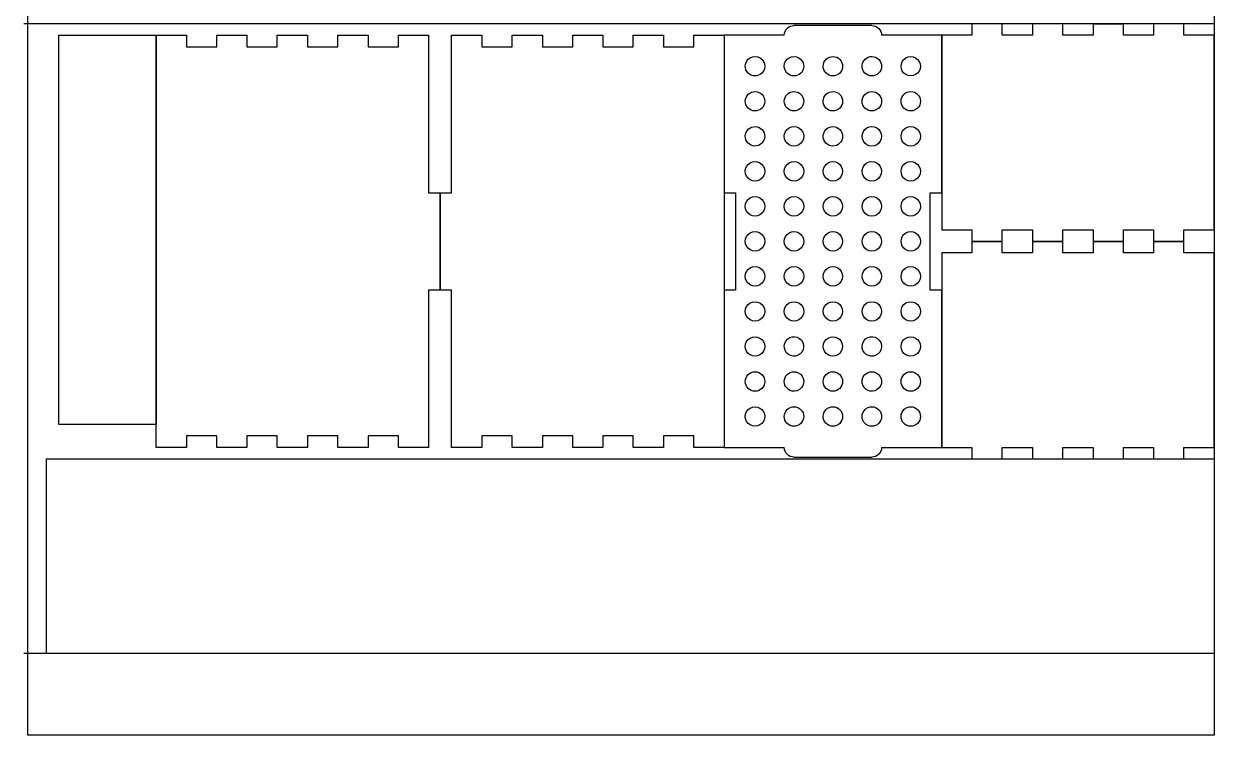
# Model space of a CAD drawing. Header units: millimetres. Extents: x 0 to 612, y 0 to 813.
# Drawn here: x 0 to 612, y 0 to 366 of the extents above; entities that cross this region are included whole.
import ezdxf

# ---------------------------------------------------------------- set-up
doc = ezdxf.new("R2010")
doc.units = ezdxf.units.MM
doc.layers.add('Layer_1', color=7, linetype='CONTINUOUS')

msp = doc.modelspace()

# ---------------------------------------------------------------- linework, layer by layer
at = {"layer": 'Layer_1', "color": 7}
for points in [[(1.999018, 812.80012), (611.598998, 812.80012), (611.598998, 0.00013), (1.999018, 0.00013)], [(564.929306, 365.580477)], [(17.987585, 359.6779), (67.987585, 359.6779), (67.987585, 159.6779), (17.987585, 159.6779)], [(564.927306, 253.778477)], [(564.929291, 253.781123)], [(11.599415, 141.97299), (611.599415, 141.97299), (611.599415, 41.97299), (11.599415, 41.97299)], [(564.929306, 141.973477)], [(564.931291, 141.976123)]]:
    msp.add_lwpolyline(points, close=True, dxfattribs=at)
for points in [[(611.59899, 365.58285), (-0.000004, 365.58285)], [(435.695388, 364.677954), (395.69573, 364.677954)], [(487.151334, 365.582257), (487.151334, 359.682321), (471.5965, 359.682321), (471.5965, 359.682321), (471.5965, 259.681324), (471.5965, 259.681324), (487.151334, 259.681324), (487.151334, 253.781123), (487.151334, 253.781123)], [(518.262353, 365.582257), (518.262353, 359.682321), (502.708286, 359.682321), (502.708286, 365.582257), (502.708286, 365.582257)], [(549.373319, 365.582257), (549.373319, 359.682321), (533.819331, 359.682321), (533.819331, 365.582257), (533.819331, 365.582257)], [(549.376324, 365.583123), (564.931291, 365.583123), (564.934307, 365.580477)], [(580.484311, 365.582257), (580.484311, 359.682321), (564.930296, 359.682321), (564.930296, 365.582257), (564.930296, 365.582257)], [(611.596361, 359.682321), (596.041262, 359.682321), (596.041262, 365.582257), (596.041262, 365.582257)], [(99.100111, 153.776993), (83.545276, 153.776993), (83.545276, 147.878115), (83.545276, 147.878115), (67.987796, 147.878115), (67.987796, 147.878115), (67.987796, 359.677865), (67.987796, 359.677865), (83.545276, 359.677865), (83.545276, 359.677865), (83.545276, 353.778987), (99.100111, 353.778987), (99.100111, 359.677865), (99.100111, 359.677865), (114.654946, 359.677865), (114.654946, 359.677865), (114.654946, 353.778987), (130.20978, 353.778987), (130.20978, 359.677865), (130.20978, 359.677865), (145.767261, 359.677865), (145.767261, 359.677865), (145.767261, 353.778987), (161.322095, 353.778987), (161.322095, 359.677865), (161.322095, 359.677865), (176.877723, 359.677865), (176.877723, 359.677865), (176.877723, 353.778987), (192.432558, 353.778987), (192.432558, 359.677865), (192.432558, 359.677865), (207.988716, 359.677865), (207.988716, 359.677865), (207.988716, 278.777961), (213.888652, 278.777961), (213.888652, 278.777961)], [(328.678999, 353.778987), (344.233834, 353.778987), (344.233834, 359.677865), (344.233834, 359.677865), (359.791314, 359.677865), (359.791314, 359.677865), (359.791314, 147.878115), (359.791314, 147.878115), (344.233834, 147.878115), (344.233834, 147.878115), (344.233834, 153.776993), (328.678999, 153.776993), (328.678999, 147.878115), (328.678999, 147.878115), (313.124164, 147.878115), (313.124164, 147.878115), (313.124164, 153.776993), (297.56933, 153.776993), (297.56933, 147.878115), (297.56933, 147.878115), (282.011849, 147.878115), (282.011849, 147.878115), (282.011849, 153.776993), (266.457015, 153.776993), (266.457015, 147.878115), (266.457015, 147.878115), (250.901387, 147.878115), (250.901387, 147.878115), (250.901387, 153.776993), (235.346552, 153.776993), (235.346552, 147.878115), (235.346552, 147.878115), (219.790394, 147.878115), (219.790394, 147.878115), (219.790394, 228.778019), (213.890458, 228.778019), (213.890458, 228.778019)], [(213.890458, 278.777961), (219.790394, 278.777961), (219.790394, 359.677865), (219.790394, 359.677865), (235.346552, 359.677865), (235.346552, 359.677865), (235.346552, 353.778987), (250.901387, 353.778987), (250.901387, 359.677865), (250.901387, 359.677865), (266.457015, 359.677865), (266.457015, 359.677865), (266.457015, 353.778987), (282.011849, 353.778987), (282.011849, 359.677865), (282.011849, 359.677865), (297.56933, 359.677865), (297.56933, 359.677865), (297.56933, 353.778987), (313.124164, 353.778987), (313.124164, 359.677865), (313.124164, 359.677865), (328.678999, 359.677865), (328.678999, 359.677865), (328.678999, 353.781897), (328.684291, 353.779781)], [(390.695111, 359.677865), (359.794463, 359.677865), (359.794463, 359.677865), (359.794463, 278.777961), (359.794463, 278.777961), (365.694664, 278.777961), (365.694664, 228.778019), (359.794463, 228.778019), (359.794463, 228.778019), (359.794463, 168.776997), (359.794463, 168.776997)], [(471.595597, 359.677865), (440.696007, 359.677865)], [(471.596655, 278.777961), (471.596655, 359.677865), (471.596655, 359.677865)], [(611.597155, 259.681324), (611.597155, 359.682321), (611.597155, 359.682321)], [(328.684291, 353.784808), (328.678999, 353.781897), (328.678999, 353.781897)], [(379.177813, 340.195825), (379.177813, 340.190798), (379.172522, 340.192914)], [(392.113276, 340.295837), (392.107985, 340.294779), (392.11063, 340.299806)], [(419.177471, 340.195825), (419.177471, 340.190798), (419.174825, 340.192914)], [(432.112934, 340.295837), (432.107642, 340.294779), (432.110288, 340.299806)], [(455.697598, 338.782952), (455.695746, 338.778983), (455.693629, 338.782952)], [(395.693084, 330.772966), (395.69573, 330.776935), (395.698376, 330.772966)], [(435.692742, 330.772966), (435.695388, 330.776935), (435.698034, 330.772966)], [(377.508295, 321.12283), (377.505649, 321.117803), (377.503003, 321.120978)], [(417.507953, 321.12283), (417.507953, 321.117803), (417.502661, 321.120978)], [(455.697598, 320.782841), (455.695746, 320.778872), (455.693629, 320.782841)], [(395.693084, 312.772855), (395.69573, 312.777882), (395.698376, 312.772855)], [(435.692742, 312.772855), (435.695388, 312.777882), (435.698034, 312.772855)], [(376.547858, 302.85602), (376.545212, 302.850993), (376.542567, 302.854962)], [(416.547516, 302.85602), (416.54487, 302.850993), (416.542225, 302.854962)], [(455.697598, 302.782995), (455.695746, 302.777968), (455.693629, 302.782995)], [(395.693084, 294.773009), (395.69573, 294.778036), (395.698376, 294.773009)], [(435.692742, 294.773009), (435.695388, 294.778036), (435.698034, 294.773009)], [(375.698547, 284.782884), (375.695901, 284.777857), (375.693255, 284.782884)], [(415.698205, 284.782884), (415.695559, 284.777857), (415.692913, 284.782884)], [(455.697598, 284.782884), (455.695746, 284.777857), (455.693629, 284.782884)], [(213.8894, 228.778019), (213.8894, 278.777961), (213.8894, 278.777961)], [(213.88971, 278.777961), (213.88971, 228.778019), (213.88971, 228.778019)], [(395.693084, 276.772951), (395.69573, 276.777952), (395.698376, 276.772951)], [(415.692913, 276.772951), (415.695559, 276.777952), (415.698205, 276.772951)], [(435.692742, 276.772951), (435.695388, 276.777952), (435.698034, 276.772951)], [(471.595597, 228.778019), (465.695661, 228.778019), (465.695661, 278.777961), (471.595597, 278.777961), (471.595597, 278.777961)], [(375.698547, 266.782985), (375.695901, 266.777985), (375.693255, 266.782985)], [(455.697598, 266.782985), (455.695746, 266.777985), (455.693629, 266.782985)], [(395.693084, 258.772973), (395.69573, 258.776995), (395.698376, 258.772973)], [(435.692742, 258.772973), (435.695388, 258.776995), (435.698034, 258.772973)], [(502.708286, 253.781123), (502.708286, 259.681324), (518.262353, 259.681324), (518.262353, 253.781123), (518.262353, 253.781123)], [(533.819331, 253.781123), (533.819331, 259.681324), (549.373319, 259.681324), (549.373319, 253.781123), (549.373319, 253.781123)], [(564.930296, 253.781123), (564.930296, 259.681324), (580.484311, 259.681324), (580.484311, 253.781123), (580.484311, 253.781123)], [(596.041262, 253.781123), (596.041262, 259.681324), (611.596361, 259.681324), (611.596361, 259.681324)], [(487.153334, 253.777257), (487.153334, 247.877321), (471.5985, 247.877321), (471.5985, 247.877321), (471.5985, 147.876324), (471.5985, 147.876324), (487.153334, 147.876324), (487.153334, 141.976123), (487.153334, 141.976123)], [(487.152393, 253.781123), (502.707492, 253.781123), (502.707492, 253.781123)], [(502.709492, 253.778315), (487.154393, 253.778315), (487.154393, 253.778315)], [(518.264353, 253.777257), (518.264353, 247.877321), (502.710286, 247.877321), (502.710286, 253.777257), (502.710286, 253.777257)], [(518.263358, 253.781123), (533.818325, 253.781123), (533.818325, 253.781123)], [(533.820325, 253.778315), (518.265358, 253.778315), (518.265358, 253.778315)], [(549.375319, 253.777257), (549.375319, 247.877321), (533.821331, 247.877321), (533.821331, 253.777257), (533.821331, 253.777257)], [(549.374324, 253.781123), (564.929291, 253.781123), (564.932307, 253.778477)], [(564.931291, 253.778315), (549.376324, 253.778315), (549.376324, 253.778315)], [(580.486311, 253.777257), (580.486311, 247.877321), (564.932296, 247.877321), (564.932296, 253.777257), (564.932296, 253.777257)], [(580.485369, 253.781123), (596.040204, 253.781123), (596.040204, 253.781123)], [(596.042204, 253.778315), (580.487369, 253.778315), (580.487369, 253.778315)], [(611.598361, 247.877321), (596.043262, 247.877321), (596.043262, 253.777257), (596.043262, 253.777257)], [(375.698547, 248.783007), (375.695901, 248.778985), (375.693255, 248.783007)], [(415.698205, 248.783007), (415.695559, 248.778985), (415.692913, 248.783007)], [(455.697598, 248.783007), (455.695746, 248.778985), (455.693629, 248.783007)], [(611.599155, 147.876324), (611.599155, 247.877321), (611.599155, 247.877321)], [(395.693084, 240.772995), (395.69573, 240.777995), (395.698376, 240.772995)], [(213.888652, 228.778019), (207.988716, 228.778019), (207.988716, 147.878115), (207.988716, 147.878115), (192.432558, 147.878115), (192.432558, 147.878115), (192.432558, 153.776993), (176.877723, 153.776993), (176.877723, 147.878115), (176.877723, 147.878115), (161.322095, 147.878115), (161.322095, 147.878115), (161.322095, 153.776993), (145.767261, 153.776993), (145.767261, 147.878115), (145.767261, 147.878115), (130.20978, 147.878115), (130.20978, 147.878115), (130.20978, 153.776993), (114.654946, 153.776993), (114.654946, 147.878115), (114.654946, 147.878115), (99.100111, 147.878115), (99.100111, 147.878115), (99.100111, 153.774083), (99.094819, 153.776199)], [(375.698547, 230.783029), (375.695901, 230.778028), (375.693255, 230.783029)], [(415.698205, 230.783029), (415.695559, 230.778028), (415.692913, 230.783029)], [(435.698034, 230.783029), (435.695388, 230.778028), (435.692742, 230.783029)], [(455.697598, 230.783029), (455.695746, 230.778028), (455.693629, 230.783029)], [(471.596655, 147.878115), (471.596655, 228.778019), (471.596655, 228.778019)], [(395.693084, 222.773096), (395.69573, 222.778123), (395.698376, 222.773096)], [(435.692742, 222.773096), (435.695388, 222.778123), (435.698034, 222.773096)], [(375.698547, 212.782971), (375.695901, 212.777944), (375.693255, 212.782971)], [(415.698205, 212.782971), (415.695559, 212.777944), (415.692913, 212.782971)], [(455.697598, 212.782971), (455.695746, 212.777944), (455.693629, 212.782971)], [(375.698547, 194.783125), (375.695901, 194.778098), (375.693255, 194.783125)], [(396.547687, 194.85615), (396.545041, 194.851123), (396.542396, 194.855091)], [(415.698205, 194.783125), (415.695559, 194.778098), (415.692913, 194.783125)], [(436.547345, 194.85615), (436.544699, 194.851123), (436.542054, 194.855091)], [(455.697598, 194.783125), (455.695746, 194.778098), (455.693629, 194.783125)], [(396.68527, 186.674185), (396.687916, 186.678154), (396.690562, 186.673127)], [(436.684928, 186.674185), (436.687574, 186.678154), (436.69022, 186.673127)], [(375.698547, 176.783014), (375.695901, 176.779045), (375.693255, 176.783014)], [(415.698205, 176.783014), (415.695559, 176.779045), (415.692913, 176.783014)], [(455.697598, 176.783014), (455.695746, 176.779045), (455.693629, 176.783014)], [(359.791817, 168.780172), (359.794463, 168.776997), (359.794463, 147.878115), (359.794463, 147.878115), (390.695111, 147.878115)], [(375.693255, 168.773028), (375.695901, 168.776997), (375.698547, 168.773028)], [(398.513539, 167.902021), (398.518831, 167.904138), (398.518831, 167.899111)], [(412.213647, 167.360155), (412.213647, 167.365182), (412.218938, 167.363066)], [(438.515843, 167.902021), (438.518489, 167.904138), (438.518489, 167.899111)], [(452.213569, 167.360155), (452.212775, 167.365182), (452.217538, 167.363066)], [(99.094819, 153.771172), (99.100111, 153.774083), (99.100111, 153.774083)], [(440.696007, 147.878115), (471.595597, 147.878115), (471.595597, 147.878115)], [(502.710286, 141.976123), (502.710286, 147.876324), (518.264353, 147.876324), (518.264353, 141.976123), (518.264353, 141.976123)], [(533.821331, 141.976123), (533.821331, 147.876324), (549.375319, 147.876324), (549.375319, 141.976123), (549.375319, 141.976123)], [(564.932296, 141.976123), (564.932296, 147.876324), (580.486311, 147.876324), (580.486311, 141.976123), (580.486311, 141.976123)], [(596.043262, 141.976123), (596.043262, 147.876324), (611.598361, 147.876324), (611.598361, 147.876324)], [(395.69573, 142.878026), (435.695388, 142.878026)], [(487.154393, 141.976123), (502.709492, 141.976123), (502.709492, 141.976123)], [(518.265358, 141.976123), (533.820325, 141.976123), (533.820325, 141.976123)], [(549.376324, 141.976123), (564.931291, 141.976123), (564.934307, 141.973477)], [(580.487369, 141.976123), (596.042204, 141.976123), (596.042204, 141.976123)], [(611.59942, 41.97299), (0.000425, 41.97299)]]:
    msp.add_lwpolyline(points, dxfattribs=at)
for points in [[(390.695746, 359.678352), (390.696019, 362.439575), (392.934507, 364.677846), (395.69573, 364.677851)], [(435.695679, 364.677851), (438.456902, 364.677846), (440.69539, 362.439575), (440.695663, 359.678352)], [(372.212507, 347.364931), (373.494038, 348.609376), (375.342126, 349.075602), (377.060612, 348.587986)], [(390.886586, 345.142469), (391.374108, 346.86061), (392.741214, 348.188149), (394.472929, 348.625013)], [(394.472929, 348.625013), (396.204645, 349.061878), (398.03788, 348.541698), (399.282073, 347.260421)], [(412.21317, 347.364214), (414.194749, 349.281805), (417.354853, 349.232674), (419.27586, 347.254407)], [(432.213134, 347.36422), (434.193817, 349.287576), (437.358666, 349.241104), (439.282022, 347.260421)], [(451.366398, 346.277374), (452.259382, 347.824068), (453.909685, 348.776871), (455.695653, 348.776871)], [(455.695653, 348.776871), (457.481622, 348.776871), (459.131925, 347.824068), (460.024909, 346.277374)], [(372.108701, 340.294628), (370.184956, 342.275704), (370.231431, 345.441186), (372.212507, 347.364931)], [(377.060612, 348.587986), (378.779098, 348.100369), (380.106905, 346.732992), (380.54386, 345.000931)], [(380.54386, 345.000931), (380.980816, 343.26887), (380.460535, 341.435266), (379.179004, 340.190822)], [(392.109387, 340.295332), (390.865193, 341.576609), (390.399065, 343.424327), (390.886586, 345.142469)], [(399.282073, 347.260421), (401.205429, 345.279739), (401.158957, 342.11489), (399.178275, 340.191533)], [(412.115549, 340.301346), (410.194542, 342.279613), (410.238221, 345.439797), (412.21317, 347.364214)], [(419.27586, 347.254407), (421.196867, 345.27614), (421.153188, 342.115956), (419.178239, 340.191539)], [(432.109336, 340.295332), (430.18598, 342.276015), (430.232452, 345.440863), (432.213134, 347.36422)], [(439.282022, 347.260421), (441.205378, 345.279739), (441.158906, 342.11489), (439.178224, 340.191533)], [(451.366398, 341.278379), (450.473413, 342.825074), (450.473413, 344.730679), (451.366398, 346.277374)], [(460.024909, 346.277374), (460.917894, 344.730679), (460.917894, 342.825074), (460.024909, 341.278379)], [(379.179004, 340.190822), (377.197928, 338.267077), (374.032446, 338.313552), (372.108701, 340.294628)], [(399.178275, 340.191533), (397.197592, 338.268177), (394.032743, 338.314649), (392.109387, 340.295332)], [(419.178239, 340.191539), (417.19666, 338.273948), (414.036556, 338.323079), (412.115549, 340.301346)], [(439.178224, 340.191533), (437.197541, 338.268177), (434.032692, 338.314649), (432.109336, 340.295332)], [(455.695653, 338.778882), (453.909685, 338.778882), (452.259382, 339.731685), (451.366398, 341.278379)], [(460.024909, 341.278379), (459.131925, 339.731685), (457.481622, 338.778882), (455.695653, 338.778882)], [(371.040014, 323.968497), (370.040415, 326.540548), (371.313492, 329.436133), (373.884539, 330.438308)], [(373.884539, 330.438308), (376.45759, 331.435329), (379.351898, 330.159352), (380.351497, 327.587302)], [(390.699553, 325.777899), (390.699553, 328.537667), (392.935963, 330.775337), (395.69573, 330.776892)], [(395.69573, 330.776892), (398.455497, 330.775337), (400.691907, 328.537667), (400.691907, 325.777899)], [(411.040996, 323.968897), (410.041554, 326.540544), (411.314066, 329.435717), (413.884488, 330.438305)], [(413.884488, 330.438305), (416.457356, 331.434601), (419.35097, 330.158547), (420.350413, 327.586899)], [(430.699502, 325.777899), (430.699502, 328.537667), (432.935912, 330.775337), (435.695679, 330.776892)], [(435.695679, 330.776892), (438.455446, 330.775337), (440.691856, 328.537667), (440.691856, 325.777899)], [(450.699477, 325.777899), (450.699477, 328.537667), (452.935886, 330.775337), (455.695653, 330.776892)], [(455.695653, 330.776892), (458.455421, 330.775337), (460.69183, 328.537667), (460.69183, 325.777899)], [(380.351497, 327.587302), (381.351096, 325.015251), (380.078019, 322.119666), (377.506972, 321.117491)], [(395.69573, 320.778907), (392.935963, 320.780462), (390.699553, 323.018132), (390.699553, 325.777899)], [(400.691907, 325.777899), (400.691907, 323.018132), (398.455497, 320.780462), (395.69573, 320.778907)], [(420.350413, 327.586899), (421.349855, 325.015252), (420.077343, 322.120079), (417.506921, 321.117491)], [(435.695679, 320.778907), (432.935912, 320.780462), (430.699502, 323.018132), (430.699502, 325.777899)], [(440.691856, 325.777899), (440.691856, 323.018132), (438.455446, 320.780462), (435.695679, 320.778907)], [(455.695653, 320.778907), (452.935886, 320.780462), (450.699477, 323.018132), (450.699477, 325.777899)], [(460.69183, 325.777899), (460.69183, 323.018132), (458.455421, 320.780462), (455.695653, 320.778907)], [(377.506972, 321.117491), (374.933921, 320.12047), (372.039613, 321.396447), (371.040014, 323.968497)], [(417.506921, 321.117491), (414.934053, 320.121196), (412.040439, 321.39725), (411.040996, 323.968897)], [(370.772044, 306.929412), (370.303323, 309.649293), (372.127083, 312.234547), (374.846616, 312.705283)], [(374.846616, 312.705283), (377.566844, 313.171989), (380.150746, 311.346315), (380.619467, 308.626433)], [(391.365608, 310.27792), (392.258771, 311.824923), (393.909404, 312.777917), (395.69573, 312.777917)], [(395.69573, 312.777917), (397.482056, 312.777917), (399.132689, 311.824923), (400.025852, 310.27792)], [(410.771993, 306.929412), (410.303272, 309.649293), (412.127032, 312.234547), (414.846565, 312.705283)], [(414.846565, 312.705283), (417.566793, 313.171989), (420.150695, 311.346315), (420.619416, 308.626433)], [(431.365557, 310.27792), (432.25872, 311.824923), (433.909353, 312.777917), (435.695679, 312.777917)], [(435.695679, 312.777917), (437.482005, 312.777917), (439.132638, 311.824923), (440.025801, 310.27792)], [(451.365531, 310.27792), (452.258694, 311.824923), (453.909328, 312.777917), (455.695653, 312.777917)], [(455.695653, 312.777917), (457.481979, 312.777917), (459.132613, 311.824923), (460.025776, 310.27792)], [(376.544895, 302.850561), (373.824667, 302.383855), (371.240765, 304.20953), (370.772044, 306.929412)], [(380.619467, 308.626433), (381.088188, 305.906551), (379.264428, 303.321298), (376.544895, 302.850561)], [(391.365608, 305.277925), (390.472445, 306.824929), (390.472445, 308.730916), (391.365608, 310.27792)], [(400.025852, 310.27792), (400.919015, 308.730916), (400.919015, 306.824929), (400.025852, 305.277925)], [(416.544844, 302.850561), (413.824616, 302.383855), (411.240714, 304.20953), (410.771993, 306.929412)], [(420.619416, 308.626433), (421.088137, 305.906551), (419.264377, 303.321298), (416.544844, 302.850561)], [(431.365557, 305.277925), (430.472394, 306.824929), (430.472394, 308.730916), (431.365557, 310.27792)], [(440.025801, 310.27792), (440.918964, 308.730916), (440.918964, 306.824929), (440.025801, 305.277925)], [(451.365531, 305.277925), (450.472368, 306.824929), (450.472368, 308.730916), (451.365531, 310.27792)], [(460.025776, 310.27792), (460.918938, 308.730916), (460.918938, 306.824929), (460.025776, 305.277925)], [(395.69573, 302.777928), (393.909404, 302.777928), (392.258771, 303.730922), (391.365608, 305.277925)], [(400.025852, 305.277925), (399.132689, 303.730922), (397.482056, 302.777928), (395.69573, 302.777928)], [(435.695679, 302.777928), (433.909353, 302.777928), (432.25872, 303.730922), (431.365557, 305.277925)], [(440.025801, 305.277925), (439.132638, 303.730922), (437.482005, 302.777928), (435.695679, 302.777928)], [(455.695653, 302.777928), (453.909328, 302.777928), (452.258694, 303.730922), (451.365531, 305.277925)], [(460.025776, 305.277925), (459.132613, 303.730922), (457.481979, 302.777928), (455.695653, 302.777928)], [(371.36562, 292.277941), (372.258783, 293.824945), (373.909416, 294.777938), (375.695742, 294.777938)], [(375.695742, 294.777938), (377.482068, 294.777938), (379.132701, 293.824945), (380.025864, 292.277941)], [(391.365608, 292.277941), (392.258771, 293.824945), (393.909404, 294.777938), (395.69573, 294.777938)], [(395.69573, 294.777938), (397.482056, 294.777938), (399.132689, 293.824945), (400.025852, 292.277941)], [(411.365596, 292.277941), (412.258759, 293.824945), (413.909392, 294.777938), (415.695718, 294.777938)], [(415.695718, 294.777938), (417.482044, 294.777938), (419.132677, 293.824945), (420.02584, 292.277941)], [(431.365557, 292.277941), (432.25872, 293.824945), (433.909353, 294.777938), (435.695679, 294.777938)], [(435.695679, 294.777938), (437.482005, 294.777938), (439.132638, 293.824945), (440.025801, 292.277941)], [(451.365531, 292.277941), (452.258694, 293.824945), (453.909328, 294.777938), (455.695653, 294.777938)], [(455.695653, 294.777938), (457.481979, 294.777938), (459.132613, 293.824945), (460.025776, 292.277941)], [(371.36562, 287.277947), (370.472457, 288.824951), (370.472457, 290.730938), (371.36562, 292.277941)], [(380.025864, 292.277941), (380.919027, 290.730938), (380.919027, 288.824951), (380.025864, 287.277947)], [(391.365608, 287.277947), (390.472445, 288.824951), (390.472445, 290.730938), (391.365608, 292.277941)], [(400.025852, 292.277941), (400.919015, 290.730938), (400.919015, 288.824951), (400.025852, 287.277947)], [(411.365596, 287.277947), (410.472433, 288.824951), (410.472433, 290.730938), (411.365596, 292.277941)], [(420.02584, 292.277941), (420.919003, 290.730938), (420.919003, 288.824951), (420.02584, 287.277947)], [(431.365557, 287.277947), (430.472394, 288.824951), (430.472394, 290.730938), (431.365557, 292.277941)], [(440.025801, 292.277941), (440.918964, 290.730938), (440.918964, 288.824951), (440.025801, 287.277947)], [(451.365531, 287.277947), (450.472368, 288.824951), (450.472368, 290.730938), (451.365531, 292.277941)], [(460.025776, 292.277941), (460.918938, 290.730938), (460.918938, 288.824951), (460.025776, 287.277947)], [(375.695742, 284.77795), (373.909416, 284.77795), (372.258783, 285.730943), (371.36562, 287.277947)], [(380.025864, 287.277947), (379.132701, 285.730943), (377.482068, 284.77795), (375.695742, 284.77795)], [(395.69573, 284.77795), (393.909404, 284.77795), (392.258771, 285.730943), (391.365608, 287.277947)], [(400.025852, 287.277947), (399.132689, 285.730943), (397.482056, 284.77795), (395.69573, 284.77795)], [(415.695718, 284.77795), (413.909392, 284.77795), (412.258759, 285.730943), (411.365596, 287.277947)], [(420.02584, 287.277947), (419.132677, 285.730943), (417.482044, 284.77795), (415.695718, 284.77795)], [(435.695679, 284.77795), (433.909353, 284.77795), (432.25872, 285.730943), (431.365557, 287.277947)], [(440.025801, 287.277947), (439.132638, 285.730943), (437.482005, 284.77795), (435.695679, 284.77795)], [(455.695653, 284.77795), (453.909328, 284.77795), (452.258694, 285.730943), (451.365531, 287.277947)], [(460.025776, 287.277947), (459.132613, 285.730943), (457.481979, 284.77795), (455.695653, 284.77795)], [(371.365621, 274.277964), (372.258784, 275.824968), (373.909417, 276.777961), (375.695742, 276.777961)], [(375.695742, 276.777961), (377.482068, 276.777961), (379.132701, 275.824968), (380.025864, 274.277964)], [(391.365608, 274.277964), (392.258771, 275.824968), (393.909404, 276.777961), (395.69573, 276.777961)], [(395.69573, 276.777961), (397.482056, 276.777961), (399.132689, 275.824968), (400.025852, 274.277964)], [(411.365596, 274.277964), (412.258759, 275.824968), (413.909392, 276.777961), (415.695718, 276.777961)], [(415.695718, 276.777961), (417.482043, 276.777961), (419.132676, 275.824968), (420.025839, 274.277964)], [(431.365557, 274.277964), (432.25872, 275.824968), (433.909353, 276.777961), (435.695679, 276.777961)], [(435.695679, 276.777961), (437.482005, 276.777961), (439.132638, 275.824968), (440.025801, 274.277964)], [(451.365532, 274.277964), (452.258695, 275.824968), (453.909328, 276.777961), (455.695653, 276.777961)], [(455.695653, 276.777961), (457.481979, 276.777961), (459.132612, 275.824968), (460.025775, 274.277964)], [(371.365621, 269.27797), (370.472458, 270.824974), (370.472458, 272.730961), (371.365621, 274.277964)], [(375.695742, 266.777974), (373.909417, 266.777974), (372.258784, 267.730967), (371.365621, 269.27797)], [(380.025864, 269.27797), (379.132701, 267.730967), (377.482068, 266.777974), (375.695742, 266.777974)], [(380.025864, 274.277964), (380.919027, 272.730961), (380.919027, 270.824974), (380.025864, 269.27797)], [(391.365608, 269.27797), (390.472446, 270.824974), (390.472446, 272.730961), (391.365608, 274.277964)], [(395.69573, 266.777974), (393.909404, 266.777974), (392.258771, 267.730967), (391.365608, 269.27797)], [(400.025852, 269.27797), (399.132689, 267.730967), (397.482056, 266.777974), (395.69573, 266.777974)], [(400.025852, 274.277964), (400.919014, 272.730961), (400.919014, 270.824974), (400.025852, 269.27797)], [(411.365596, 269.27797), (410.472433, 270.824974), (410.472433, 272.730961), (411.365596, 274.277964)], [(415.695718, 266.777974), (413.909392, 266.777974), (412.258759, 267.730967), (411.365596, 269.27797)], [(420.025839, 269.27797), (419.132676, 267.730967), (417.482043, 266.777974), (415.695718, 266.777974)], [(420.025839, 274.277964), (420.919002, 272.730961), (420.919002, 270.824974), (420.025839, 269.27797)], [(431.365557, 269.27797), (430.472395, 270.824974), (430.472395, 272.730961), (431.365557, 274.277964)], [(435.695679, 266.777974), (433.909353, 266.777974), (432.25872, 267.730967), (431.365557, 269.27797)], [(440.025801, 269.27797), (439.132638, 267.730967), (437.482005, 266.777974), (435.695679, 266.777974)], [(440.025801, 274.277964), (440.918963, 272.730961), (440.918963, 270.824974), (440.025801, 269.27797)], [(451.365532, 269.27797), (450.472369, 270.824974), (450.472369, 272.730961), (451.365532, 274.277964)], [(455.695653, 266.777974), (453.909328, 266.777974), (452.258695, 267.730967), (451.365532, 269.27797)], [(460.025775, 269.27797), (459.132612, 267.730967), (457.481979, 266.777974), (455.695653, 266.777974)], [(460.025775, 274.277964), (460.918938, 272.730961), (460.918938, 270.824974), (460.025775, 269.27797)], [(371.366487, 256.277487), (372.259471, 257.824181), (373.909774, 258.776984), (375.695742, 258.776984)], [(375.695742, 258.776984), (377.481711, 258.776984), (379.132014, 257.824181), (380.024998, 256.277487)], [(391.366475, 256.277487), (392.259459, 257.824181), (393.909762, 258.776984), (395.69573, 258.776984)], [(395.69573, 258.776984), (397.481698, 258.776984), (399.132001, 257.824181), (400.024985, 256.277487)], [(411.366462, 256.277487), (412.259446, 257.824181), (413.909749, 258.776984), (415.695718, 258.776984)], [(415.695718, 258.776984), (417.481686, 258.776984), (419.131989, 257.824181), (420.024973, 256.277487)], [(431.366424, 256.277487), (432.259408, 257.824181), (433.909711, 258.776984), (435.695679, 258.776984)], [(435.695679, 258.776984), (437.481647, 258.776984), (439.13195, 257.824181), (440.024934, 256.277487)], [(451.366398, 256.277487), (452.259382, 257.824181), (453.909685, 258.776984), (455.695653, 258.776984)], [(455.695653, 258.776984), (457.481622, 258.776984), (459.131925, 257.824181), (460.024909, 256.277487)], [(371.366487, 251.278493), (370.473503, 252.825187), (370.473503, 254.730793), (371.366487, 256.277487)], [(375.695742, 248.778996), (373.909774, 248.778996), (372.259471, 249.731799), (371.366487, 251.278493)], [(380.024998, 251.278493), (379.132014, 249.731799), (377.481711, 248.778996), (375.695742, 248.778996)], [(380.024998, 256.277487), (380.917982, 254.730793), (380.917982, 252.825187), (380.024998, 251.278493)], [(391.366475, 251.278493), (390.47349, 252.825187), (390.47349, 254.730793), (391.366475, 256.277487)], [(395.69573, 248.778996), (393.909762, 248.778996), (392.259459, 249.731799), (391.366475, 251.278493)], [(400.024985, 251.278493), (399.132001, 249.731799), (397.481698, 248.778996), (395.69573, 248.778996)], [(400.024985, 256.277487), (400.91797, 254.730793), (400.91797, 252.825187), (400.024985, 251.278493)], [(411.366462, 251.278493), (410.473478, 252.825187), (410.473478, 254.730793), (411.366462, 256.277487)], [(415.695718, 248.778996), (413.909749, 248.778996), (412.259446, 249.731799), (411.366462, 251.278493)], [(420.024973, 251.278493), (419.131989, 249.731799), (417.481686, 248.778996), (415.695718, 248.778996)], [(420.024973, 256.277487), (420.917957, 254.730793), (420.917957, 252.825187), (420.024973, 251.278493)], [(431.366424, 251.278493), (430.473439, 252.825187), (430.473439, 254.730793), (431.366424, 256.277487)], [(435.695679, 248.778996), (433.909711, 248.778996), (432.259408, 249.731799), (431.366424, 251.278493)], [(440.024934, 251.278493), (439.13195, 249.731799), (437.481647, 248.778996), (435.695679, 248.778996)], [(440.024934, 256.277487), (440.917919, 254.730793), (440.917919, 252.825187), (440.024934, 251.278493)], [(451.366398, 251.278493), (450.473414, 252.825187), (450.473414, 254.730793), (451.366398, 256.277487)], [(455.695653, 248.778996), (453.909685, 248.778996), (452.259382, 249.731799), (451.366398, 251.278493)], [(460.024909, 251.278493), (459.131925, 249.731799), (457.481622, 248.778996), (455.695653, 248.778996)], [(460.024909, 256.277487), (460.917893, 254.730793), (460.917893, 252.825187), (460.024909, 251.278493)], [(371.365621, 238.27801), (372.258784, 239.825013), (373.909417, 240.778006), (375.695742, 240.778006)], [(375.695742, 240.778006), (377.482068, 240.778006), (379.132701, 239.825013), (380.025864, 238.27801)], [(391.365608, 238.27801), (392.258771, 239.825013), (393.909404, 240.778006), (395.69573, 240.778006)], [(395.69573, 240.778006), (397.482056, 240.778006), (399.132689, 239.825013), (400.025852, 238.27801)], [(411.365596, 238.27801), (412.258759, 239.825013), (413.909392, 240.778006), (415.695718, 240.778006)], [(415.695718, 240.778006), (417.482043, 240.778006), (419.132676, 239.825013), (420.025839, 238.27801)], [(431.365557, 238.27801), (432.25872, 239.825013), (433.909353, 240.778006), (435.695679, 240.778006)], [(435.695679, 240.778006), (437.482005, 240.778006), (439.132638, 239.825013), (440.025801, 238.27801)], [(451.365532, 238.27801), (452.258695, 239.825013), (453.909328, 240.778006), (455.695653, 240.778006)], [(455.695653, 240.778006), (457.481979, 240.778006), (459.132612, 239.825013), (460.025775, 238.27801)], [(371.365621, 233.278016), (370.472458, 234.825019), (370.472458, 236.731006), (371.365621, 238.27801)], [(375.695742, 230.778019), (373.909417, 230.778019), (372.258784, 231.731012), (371.365621, 233.278016)], [(380.025864, 233.278016), (379.132701, 231.731012), (377.482068, 230.778019), (375.695742, 230.778019)], [(380.025864, 238.27801), (380.919027, 236.731006), (380.919027, 234.825019), (380.025864, 233.278016)], [(391.365608, 233.278016), (390.472446, 234.825019), (390.472446, 236.731006), (391.365608, 238.27801)], [(395.69573, 230.778019), (393.909404, 230.778019), (392.258771, 231.731012), (391.365608, 233.278016)], [(400.025852, 233.278016), (399.132689, 231.731012), (397.482056, 230.778019), (395.69573, 230.778019)], [(400.025852, 238.27801), (400.919014, 236.731006), (400.919014, 234.825019), (400.025852, 233.278016)], [(411.365596, 233.278016), (410.472433, 234.825019), (410.472433, 236.731006), (411.365596, 238.27801)], [(415.695718, 230.778019), (413.909392, 230.778019), (412.258759, 231.731012), (411.365596, 233.278016)], [(420.025839, 233.278016), (419.132676, 231.731012), (417.482043, 230.778019), (415.695718, 230.778019)], [(420.025839, 238.27801), (420.919002, 236.731006), (420.919002, 234.825019), (420.025839, 233.278016)], [(431.365557, 233.278016), (430.472395, 234.825019), (430.472395, 236.731006), (431.365557, 238.27801)], [(435.695679, 230.778019), (433.909353, 230.778019), (432.25872, 231.731012), (431.365557, 233.278016)], [(440.025801, 233.278016), (439.132638, 231.731012), (437.482005, 230.778019), (435.695679, 230.778019)], [(440.025801, 238.27801), (440.918963, 236.731006), (440.918963, 234.825019), (440.025801, 233.278016)], [(451.365532, 233.278016), (450.472369, 234.825019), (450.472369, 236.731006), (451.365532, 238.27801)], [(455.695653, 230.778019), (453.909328, 230.778019), (452.258695, 231.731012), (451.365532, 233.278016)], [(460.025775, 233.278016), (459.132612, 231.731012), (457.481979, 230.778019), (455.695653, 230.778019)], [(460.025775, 238.27801), (460.918938, 236.731006), (460.918938, 234.825019), (460.025775, 233.278016)], [(371.36562, 215.278039), (370.472457, 216.825042), (370.472457, 218.731029), (371.36562, 220.278033)], [(371.36562, 220.278033), (372.258783, 221.825037), (373.909416, 222.77803), (375.695742, 222.77803)], [(375.695742, 222.77803), (377.482068, 222.77803), (379.132701, 221.825037), (380.025864, 220.278033)], [(380.025864, 220.278033), (380.919027, 218.731029), (380.919027, 216.825042), (380.025864, 215.278039)], [(391.365608, 215.278039), (390.472445, 216.825042), (390.472445, 218.731029), (391.365608, 220.278033)], [(391.365608, 220.278033), (392.258771, 221.825037), (393.909404, 222.77803), (395.69573, 222.77803)], [(395.69573, 222.77803), (397.482056, 222.77803), (399.132689, 221.825037), (400.025852, 220.278033)], [(400.025852, 220.278033), (400.919015, 218.731029), (400.919015, 216.825042), (400.025852, 215.278039)], [(411.365596, 215.278039), (410.472433, 216.825042), (410.472433, 218.731029), (411.365596, 220.278033)], [(411.365596, 220.278033), (412.258759, 221.825037), (413.909392, 222.77803), (415.695718, 222.77803)], [(415.695718, 222.77803), (417.482044, 222.77803), (419.132677, 221.825037), (420.02584, 220.278033)], [(420.02584, 220.278033), (420.919003, 218.731029), (420.919003, 216.825042), (420.02584, 215.278039)], [(431.365557, 215.278039), (430.472394, 216.825042), (430.472394, 218.731029), (431.365557, 220.278033)], [(431.365557, 220.278033), (432.25872, 221.825037), (433.909353, 222.77803), (435.695679, 222.77803)], [(435.695679, 222.77803), (437.482005, 222.77803), (439.132638, 221.825037), (440.025801, 220.278033)], [(440.025801, 220.278033), (440.918964, 218.731029), (440.918964, 216.825042), (440.025801, 215.278039)], [(451.365531, 215.278039), (450.472368, 216.825042), (450.472368, 218.731029), (451.365531, 220.278033)], [(451.365531, 220.278033), (452.258694, 221.825037), (453.909328, 222.77803), (455.695653, 222.77803)], [(455.695653, 222.77803), (457.481979, 222.77803), (459.132613, 221.825037), (460.025776, 220.278033)], [(460.025776, 220.278033), (460.918938, 218.731029), (460.918938, 216.825042), (460.025776, 215.278039)], [(375.695742, 212.778042), (373.909416, 212.778042), (372.258783, 213.731035), (371.36562, 215.278039)], [(380.025864, 215.278039), (379.132701, 213.731035), (377.482068, 212.778042), (375.695742, 212.778042)], [(395.69573, 212.778042), (393.909404, 212.778042), (392.258771, 213.731035), (391.365608, 215.278039)], [(400.025852, 215.278039), (399.132689, 213.731035), (397.482056, 212.778042), (395.69573, 212.778042)], [(415.695718, 212.778042), (413.909392, 212.778042), (412.258759, 213.731035), (411.365596, 215.278039)], [(420.02584, 215.278039), (419.132677, 213.731035), (417.482044, 212.778042), (415.695718, 212.778042)], [(435.695679, 212.778042), (433.909353, 212.778042), (432.25872, 213.731035), (431.365557, 215.278039)], [(440.025801, 215.278039), (439.132638, 213.731035), (437.482005, 212.778042), (435.695679, 212.778042)], [(455.695653, 212.778042), (453.909328, 212.778042), (452.258694, 213.731035), (451.365531, 215.278039)], [(460.025776, 215.278039), (459.132613, 213.731035), (457.481979, 212.778042), (455.695653, 212.778042)], [(371.36562, 197.27806), (370.472457, 198.825064), (370.472457, 200.731051), (371.36562, 202.278055)], [(371.36562, 202.278055), (372.258783, 203.825058), (373.909416, 204.778052), (375.695742, 204.778052)], [(375.695742, 204.778052), (377.482068, 204.778052), (379.132701, 203.825058), (380.025864, 202.278055)], [(380.025864, 202.278055), (380.919027, 200.731051), (380.919027, 198.825064), (380.025864, 197.27806)], [(391.003934, 201.50635), (391.621393, 203.182567), (393.086201, 204.402045), (394.846577, 204.705418)], [(394.846577, 204.705419), (396.606954, 205.008791), (398.395456, 204.34997), (399.538373, 202.977126)], [(399.538373, 202.977126), (400.68129, 201.604282), (401.004986, 199.725982), (400.387526, 198.049765)], [(411.365596, 197.27806), (410.472433, 198.825064), (410.472433, 200.731051), (411.365596, 202.278055)], [(411.365596, 202.278055), (412.258759, 203.825058), (413.909392, 204.778052), (415.695718, 204.778052)], [(415.695718, 204.778052), (417.482044, 204.778052), (419.132677, 203.825058), (420.02584, 202.278055)], [(420.02584, 202.278055), (420.919003, 200.731051), (420.919003, 198.825064), (420.02584, 197.27806)], [(431.003883, 201.50635), (431.621342, 203.182567), (433.08615, 204.402045), (434.846526, 204.705418)], [(434.846526, 204.705419), (436.606903, 205.008791), (438.395405, 204.34997), (439.538322, 202.977126)], [(439.538322, 202.977126), (440.681239, 201.604282), (441.004935, 199.725982), (440.387475, 198.049765)], [(451.365531, 197.27806), (450.472368, 198.825064), (450.472368, 200.731051), (451.365531, 202.278055)], [(451.365531, 202.278055), (452.258694, 203.825058), (453.909328, 204.778052), (455.695653, 204.778052)], [(455.695653, 204.778052), (457.481979, 204.778052), (459.132613, 203.825058), (460.025776, 202.278055)], [(460.025776, 202.278055), (460.918938, 200.731051), (460.918938, 198.825064), (460.025776, 197.27806)], [(375.695742, 194.778063), (373.909416, 194.778063), (372.258783, 195.731057), (371.36562, 197.27806)], [(380.025864, 197.27806), (379.132701, 195.731057), (377.482068, 194.778063), (375.695742, 194.778063)], [(391.853087, 196.578989), (390.71017, 197.951834), (390.386474, 199.830133), (391.003934, 201.50635)], [(396.544883, 194.850697), (394.784506, 194.547324), (392.996004, 195.206145), (391.853087, 196.578989)], [(400.387526, 198.049765), (399.770067, 196.373548), (398.305259, 195.15407), (396.544883, 194.850697)], [(415.695718, 194.778063), (413.909392, 194.778063), (412.258759, 195.731057), (411.365596, 197.27806)], [(420.02584, 197.27806), (419.132677, 195.731057), (417.482044, 194.778063), (415.695718, 194.778063)], [(431.853036, 196.578989), (430.710119, 197.951834), (430.386423, 199.830133), (431.003883, 201.50635)], [(436.544832, 194.850697), (434.784455, 194.547324), (432.995953, 195.206145), (431.853036, 196.578989)], [(440.387475, 198.049765), (439.770016, 196.373548), (438.305208, 195.15407), (436.544832, 194.850697)], [(455.695653, 194.778063), (453.909328, 194.778063), (452.258694, 195.731057), (451.365531, 197.27806)], [(460.025776, 197.27806), (459.132613, 195.731057), (457.481979, 194.778063), (455.695653, 194.778063)], [(370.699566, 181.778081), (370.699566, 184.537848), (372.935975, 186.775518), (375.695742, 186.777073)], [(375.695742, 186.777073), (378.45551, 186.775518), (380.691919, 184.537848), (380.691919, 181.778081)], [(390.801274, 182.770324), (391.349467, 185.474405), (393.984426, 187.223349), (396.68916, 186.678387)], [(396.68916, 186.678387), (398.441689, 186.325278), (399.872343, 185.063343), (400.441458, 183.3686)], [(410.699541, 181.778081), (410.699541, 184.537848), (412.93595, 186.775518), (415.695718, 186.777073)], [(415.695718, 186.777073), (418.455485, 186.775518), (420.691894, 184.537848), (420.691894, 181.778081)], [(430.798388, 182.770915), (431.346814, 185.476107), (433.983607, 187.225155), (436.689135, 186.678387)], [(436.689135, 186.678387), (438.440779, 186.324392), (439.870321, 185.062444), (440.438882, 183.368246)], [(450.699477, 181.778081), (450.699477, 184.537848), (452.935886, 186.775518), (455.695653, 186.777073)], [(455.695653, 186.777073), (458.455421, 186.775518), (460.69183, 184.537848), (460.69183, 181.778081)], [(375.695742, 176.779088), (372.935975, 176.780643), (370.699566, 179.018313), (370.699566, 181.778081)], [(380.691919, 181.778081), (380.691919, 179.018313), (378.45551, 176.780643), (375.695742, 176.779088)], [(394.7023, 176.877774), (391.998876, 177.429197), (390.253081, 180.066244), (390.801274, 182.770324)], [(399.447342, 178.464911), (398.263143, 177.125615), (396.453981, 176.520481), (394.7023, 176.877774)], [(400.441458, 183.3686), (401.010572, 181.673857), (400.631542, 179.804208), (399.447342, 178.464911)], [(415.695718, 176.779088), (412.93595, 176.780643), (410.699541, 179.018313), (410.699541, 181.778081)], [(420.691894, 181.778081), (420.691894, 179.018313), (418.455485, 176.780643), (415.695718, 176.779088)], [(434.702249, 176.877774), (431.997393, 177.427858), (430.249962, 180.065723), (430.798388, 182.770915)], [(439.445087, 178.466206), (438.261603, 177.127202), (436.453457, 176.521633), (434.702249, 176.877774)], [(440.438882, 183.368246), (441.007443, 181.674049), (440.628572, 179.80521), (439.445087, 178.466206)], [(455.695653, 176.779088), (452.935886, 176.780643), (450.699477, 179.018313), (450.699477, 181.778081)], [(460.69183, 181.778081), (460.69183, 179.018313), (458.455421, 176.780643), (455.695653, 176.779088)], [(371.366486, 161.278606), (370.473502, 162.825301), (370.473502, 164.730906), (371.366486, 166.277601)], [(371.366486, 166.277601), (372.259471, 167.824295), (373.909774, 168.777098), (375.695742, 168.777098)], [(375.695742, 168.777098), (377.481711, 168.777098), (379.132014, 167.824295), (380.024998, 166.277601)], [(380.024998, 166.277601), (380.917983, 164.730906), (380.917983, 162.825301), (380.024998, 161.278606)], [(392.872285, 159.651598), (390.597879, 161.212648), (390.017463, 164.320783), (391.57521, 166.597453)], [(391.57521, 166.597453), (393.132957, 168.874123), (396.240246, 169.45905), (398.519175, 167.904609)], [(398.519175, 167.904609), (400.793581, 166.343559), (401.373997, 163.235424), (399.81625, 160.958754)], [(412.115549, 160.301573), (410.194542, 162.27984), (410.238221, 165.440024), (412.21317, 167.364441)], [(412.21317, 167.364441), (414.194749, 169.282032), (417.354853, 169.232901), (419.27586, 167.254634)], [(419.27586, 167.254634), (421.196867, 165.276367), (421.153188, 162.116183), (419.178239, 160.191766)], [(432.872234, 159.651598), (430.597828, 161.212648), (430.017412, 164.320783), (431.575159, 166.597453)], [(431.575159, 166.597453), (433.132906, 168.874123), (436.240195, 169.45905), (438.519124, 167.904609)], [(438.519124, 167.904609), (440.79353, 166.343559), (441.373946, 163.235424), (439.816199, 160.958754)], [(452.109338, 160.295578), (450.185876, 162.276366), (450.232021, 165.441289), (452.212413, 167.365158)], [(452.212413, 167.365158), (454.193596, 169.288212), (457.35851, 169.241416), (459.281972, 167.260629)], [(459.281972, 167.260629), (461.205433, 165.279841), (461.159288, 162.114918), (459.178897, 160.191049)], [(375.695742, 158.779109), (373.909774, 158.779109), (372.259471, 159.731912), (371.366486, 161.278606)], [(380.024998, 161.278606), (379.132014, 159.731912), (377.481711, 158.779109), (375.695742, 158.779109)], [(399.81625, 160.958754), (398.258503, 158.682084), (395.151214, 158.097157), (392.872285, 159.651598)], [(419.178239, 160.191766), (417.19666, 158.274175), (414.036556, 158.323306), (412.115549, 160.301573)], [(439.816199, 160.958754), (438.258452, 158.682084), (435.151163, 158.097157), (432.872234, 159.651598)], [(459.178897, 160.191049), (457.197713, 158.267995), (454.032799, 158.314791), (452.109338, 160.295578)], [(395.69573, 142.878129), (392.934507, 142.878134), (390.696019, 145.116405), (390.695746, 147.877628)], [(440.695663, 147.877628), (440.69539, 145.116405), (438.456902, 142.878134), (435.695679, 142.878129)]]:
    msp.add_open_spline(points, degree=3, dxfattribs=at)

doc.saveas('drawing.dxf')
